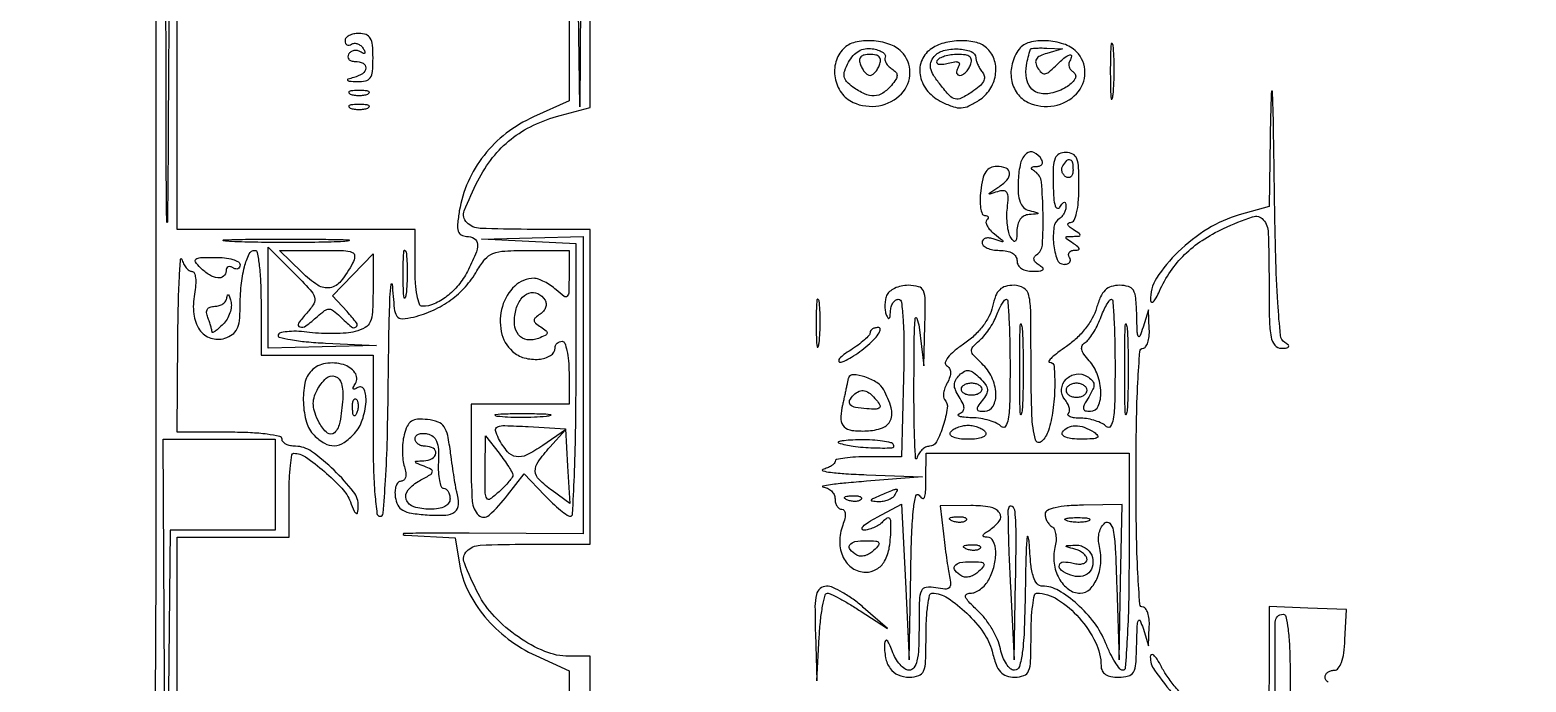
# Model space of a CAD drawing. Extents: x 23 to 255, y 40 to 184.
# Drawn here: x 120.55 to 138.64, y 128.96 to 136.84 of the extents above; entities that cross this region are included whole.
import ezdxf

# ---------------------------------------------------------------- set-up
doc = ezdxf.new("R2010")
doc.units = 0
doc.header["$MEASUREMENT"] = 0

msp = doc.modelspace()

# ---------------------------------------------------------------- linework, layer by layer
for points in [[(207.919475, 175.632891, 0.000007), (191.762556, 175.634099, 0.00002), (173.0434, 175.634494, 0.000013), (151.49745, 175.633531), (95.9364, 175.6296)], [(122.072347, 141.642608, -0.000355), (122.077101, 136.1214, -0.000309), (122.07437, 130.276834, -0.002951), (122.056937, 127.78156, -0.001404)], [(122.24876, 139.4208), (122.225827, 135.67725, -0.001134), (122.216093, 134.517712, -0.987371), (122.20769, 134.517695, -0.003201), (122.200703, 135.354195, -0.000246), (122.197427, 137.6019, -0.000531)], [(127.323, 127.4499), (127.323, 129.2688), (127.067519, 129.2688, -0.098464), (126.777718, 129.326428, -0.053128), (126.45686, 129.501192, -0.05171), (126.167654, 129.748885, -0.071998), (125.971138, 130.026794, -0.023849), (125.804349, 130.396248, -0.297713), (125.833767, 130.539641, -0.189388), (125.995036, 130.61077, -0.010263), (126.5616, 130.6224), (127.323, 130.6224), (127.323, 132.5259), (127.323, 134.4294), (126.5616, 134.4294, -0.010227), (125.996246, 134.440965, -0.186773), (125.834089, 134.511482, -0.299569), (125.803863, 134.653861, -0.024707), (125.96704, 135.016973, -0.049166), (126.146209, 135.296505, -0.057917), (126.36806, 135.518998, -0.057029), (126.63806, 135.687224, -0.045513), (126.960212, 135.805662), (127.323, 135.902693), (127.323, 137.830946)], [(127.0692, 137.659281), (127.0692, 135.982361), (126.641406, 135.789022, 0.058319), (126.311208, 135.590654, 0.061208), (126.041725, 135.3242, 0.062365), (125.848748, 135.005325, 0.064785), (125.743436, 134.652759, 0.016401), (125.722636, 134.491238, 0.093671), (125.730505, 134.405498, 0.201839), (125.765939, 134.361377, 0.124595), (125.831431, 134.3448, -0.140302), (125.924189, 134.318249, -0.252476), (125.962362, 134.251363, -0.105854), (125.939136, 134.12856, -0.019854), (125.841624, 133.920107, -0.053316), (125.732822, 133.755401, -0.055314), (125.592848, 133.619681, -0.06056), (125.441224, 133.529106, -0.104758), (125.298162, 133.4988, -0.318861), (125.261385, 133.524908, -0.036195), (125.233248, 133.629099, -0.031518), (125.214105, 133.777389, -0.016344), (125.208, 133.9641), (125.208, 134.4294), (123.7698, 134.4294), (122.3316, 134.4294), (122.3316, 136.039404), (122.3316, 137.649408)], [(122.3316, 128.4267), (122.3316, 130.707), (123.0084, 130.707), (123.6852, 130.707), (123.6852, 131.2146, -0.010764), (123.68939, 131.409216, -0.017786), (123.702301, 131.573092, -0.012014), (123.720311, 131.702571, -0.367454), (123.743415, 131.7222, -0.153058), (123.884364, 131.678018, -0.025431), (124.111938, 131.501991, -0.028061), (124.323695, 131.298567, -0.092867), (124.426641, 131.135873, 0.007617), (124.4733, 131.023703, 0.154873), (124.497177, 130.996299, 0.53251), (124.514195, 131.004142, 0.025962), (124.5222, 131.077711, 0.183364), (124.465561, 131.256848, 0.034059), (124.229327, 131.517118, 0.034888), (123.957709, 131.744016, 0.157837), (123.763776, 131.8068, -0.049873), (123.701335, 131.813044, -0.069858), (123.648533, 131.831651, -0.090012), (123.613005, 131.859102, -0.185435), (123.6006, 131.8914, 0.354925), (123.572441, 131.926072, 0.018508), (123.420825, 131.95203, 0.02162), (123.217999, 131.970194, 0.011522), (122.9661, 131.976), (122.3316, 131.976), (122.341414, 133.09695, -0.003345), (122.347903, 133.517074, -0.00692), (122.35971, 133.845131, -0.007634), (122.374266, 134.068475, -0.844699), (122.389917, 134.06985, 0.048943), (122.41081, 134.013214, 0.058478), (122.441397, 133.96529, 0.068605), (122.476518, 133.932641, 0.154189), (122.510837, 133.9218, -0.303741), (122.539568, 133.902573, -0.069519), (122.554931, 133.843011, -0.048254), (122.556447, 133.754828, -0.025918), (122.542213, 133.64685, 0.073672), (122.533538, 133.404687, 0.123426), (122.604302, 133.214891, 0.164214), (122.738652, 133.114279, 0.15743), (122.909096, 133.113433, 0.077478), (122.999526, 133.15846, 0.123194), (123.055517, 133.223731, 0.088688), (123.085077, 133.323903, 0.026588), (123.094155, 133.483351, -0.02319), (123.107629, 133.752162, -0.038796), (123.146796, 133.974975, -0.046817), (123.203189, 134.131834, -0.290834), (123.272067, 134.1756, -0.365902), (123.301702, 134.150561, -0.012619), (123.324847, 133.989216, -0.018258), (123.341421, 133.784368, -0.011055), (123.3468, 133.5411), (123.3468, 132.9066), (124.0236, 132.9066), (124.7004, 132.9066), (124.7004, 131.9337, 0.00681), (124.705867, 131.532304, 0.014876), (124.723389, 131.225175, 0.010078), (124.748289, 130.99312, 0.377473), (124.785, 130.9608, 0.391561), (124.823614, 130.996516, 0.004119), (124.851301, 131.393, 0.009121), (124.873377, 131.903253, 0.003847), (124.88525, 132.58935, -0.002018), (124.893394, 133.186171, -0.005562), (124.905511, 133.606697, -0.022269), (124.919011, 133.766154, -0.905498), (124.932248, 133.765758, 0.007476), (124.956917, 133.473388, 0.1207), (124.989596, 133.380817, 0.26818), (125.052979, 133.348847, 0.046063), (125.191548, 133.369637, 0.04667), (125.429319, 133.452212, 0.050929), (125.640294, 133.575628, 0.052146), (125.817756, 133.736134, 0.053577), (125.95635, 133.928523, -0.045909), (126.053081, 134.067225, -0.124411), (126.149791, 134.136635, -0.081133), (126.292363, 134.167478, -0.012511), (126.58275, 134.175065), (127.0692, 134.1756), (127.0692, 133.866388, -0.006856), (127.066502, 133.669654, -0.180233), (127.047045, 133.621507, -0.386948), (127.010081, 133.618108, -0.022215), (126.914489, 133.697188, 0.032607), (126.846908, 133.75077, 0.031058), (126.77186, 133.796071, 0.03257), (126.700532, 133.827573, 0.087914), (126.6462, 133.8372, 0.193375), (126.413667, 133.743774, 0.130853), (126.26341, 133.496762, 0.12201), (126.250228, 133.193601, 0.160319), (126.386337, 132.954387, 0.115896), (126.528232, 132.875982, 0.089392), (126.70478, 132.85903, 0.112441), (126.84677, 132.903969, 0.266111), (126.9, 132.996901, -0.106397), (126.906479, 133.027004, -0.09939), (126.924851, 133.052623, -0.096053), (126.952304, 133.069798, -0.092136), (126.9846, 133.0758, -0.31052), (127.017468, 133.053209, -0.036969), (127.044349, 132.963969, -0.033738), (127.063085, 132.841014, -0.020945), (127.0692, 132.6951), (127.0692, 132.3144), (126.477, 132.3144), (125.8848, 132.3144), (125.8848, 131.6376, 0.014904), (125.899608, 131.140926, 0.189586), (125.97671, 130.974713, 0.396184), (126.103117, 130.973788, 0.03993), (126.326393, 131.216424), (126.526449, 131.472048), (126.771352, 131.216424, 0.013018), (126.87017, 131.118515, 0.017743), (126.964517, 131.03589, 0.014693), (127.045931, 130.973432, 0.157537), (127.085028, 130.9608, 0.400055), (127.112947, 130.987395, 0.001705), (127.133598, 131.444264, 0.006524), (127.148857, 131.975548, 0.003916), (127.1538, 132.606635), (127.1538, 134.252469), (126.58275, 134.282065), (126.0117, 134.31166), (126.62505, 134.32823), (127.2384, 134.3448), (127.238517, 132.54705), (127.238634, 130.7493), (125.863767, 130.755759, 0.001782), (125.36893, 130.75632, 0.007374), (125.069927, 130.751182, 0.684454), (125.066454, 130.741316, 0.165812), (125.091997, 130.731109), (125.695094, 130.700001), (125.746164, 130.380626, 0.07609), (125.849908, 130.057261, 0.058214), (126.053292, 129.745905, 0.055576), (126.334354, 129.476177, 0.05593), (126.66735, 129.275643), (127.0692, 129.0912), (127.0692, 127.615268)], [(136.243277, 128.955251, -0.098894), (136.215777, 128.982737, -0.148195), (136.206, 129.015, -0.130397), (136.214559, 129.047262, -0.100661), (136.238633, 129.074749, -0.08852), (136.274645, 129.093235, -0.074559), (136.317092, 129.0996, 0.231676), (136.365758, 129.123429, 0.079881), (136.40441, 129.194056, 0.051102), (136.432207, 129.308041, 0.021344), (136.447134, 129.465696), (136.466084, 129.831791), (135.997642, 129.850743), (135.5292, 129.869695), (135.5292, 129.052596, -0.00582), (135.524507, 128.64947, -0.027989)], [(135.608278, 127.963554, -0.00153), (135.603624, 129.681657, -0.414111), (135.6984, 129.7764, -0.354925), (135.733072, 129.748241, -0.018508), (135.75903, 129.596625, -0.02162), (135.777194, 129.393799, -0.011522), (135.783, 129.1419, 0.006664), (135.787749, 128.785568, 0.050587)]]:
    msp.add_lwpolyline(points, format="xyb")
msp.add_lwpolyline([(127.212384, 137.8134), (127.199726, 135.9099), (127.175046, 137.66535)])
for points in [[(124.362, 136.708607, 0.098926), (124.368076, 136.678199, 0.176081), (124.385134, 136.65963, 0.169366), (124.410693, 136.655933, 0.090666), (124.440754, 136.667687, -0.124968), (124.475502, 136.678624, -0.100781), (124.514357, 136.672966, -0.090333), (124.551401, 136.651477, -0.078004), (124.580726, 136.617309, -0.028281), (124.60162, 136.578791, -0.273229), (124.599961, 136.560996, -0.351438), (124.584932, 136.556862, -0.036555), (124.550117, 136.575009, 0.092519), (124.51102, 136.590131, 0.096172), (124.469656, 136.589833, 0.09932), (124.432459, 136.57424, 0.105964), (124.405153, 136.54578, 0.136093), (124.395656, 136.513128, 0.190788), (124.406367, 136.485057, 0.140899), (124.437317, 136.466112, 0.067432), (124.483907, 136.4598, -0.114595), (124.579336, 136.437638, -0.30848), (124.612003, 136.380046, -0.227164), (124.571904, 136.311484, -0.085011), (124.46775, 136.264317, 0.01159), (124.39683, 136.244016, 0.541772), (124.393405, 136.231917, 0.197309), (124.413412, 136.221905, 0.005718), (124.51005, 136.215814, 0.063402), (124.610987, 136.223411, 0.198098), (124.666355, 136.260715, 0.126755), (124.693686, 136.339326, 0.020614), (124.7004, 136.5021, 0.022514), (124.693447, 136.656434, 0.10769), (124.667164, 136.740037, 0.177212), (124.616008, 136.783201, 0.087745), (124.5312, 136.7982, 0.050979), (124.466458, 136.791582, 0.070927), (124.411703, 136.771882, 0.09101), (124.374888, 136.742806, 0.182172)], [(130.38552, 136.61208, 0.130774), (130.293525, 136.453374, 0.111401), (130.285113, 136.259508, 0.111441), (130.360745, 136.080863, 0.130945), (130.502378, 135.96446, 0.150737), (130.815424, 135.924072, 0.160823), (131.087491, 136.06913, 0.192555), (131.190094, 136.324827, 0.19921), (131.086159, 136.576155, 0.114795), (130.936298, 136.669445, 0.069359), (130.729945, 136.709072, 0.070908), (130.526393, 136.690632, 0.139258)], [(131.434235, 136.60311, 0.150336), (131.32687, 136.459205, 0.142434), (131.315969, 136.276476, 0.124451), (131.407115, 136.09749, 0.101954), (131.578657, 135.967366, 0.028863), (131.714893, 135.911678, 0.095416), (131.810464, 135.898203, 0.099657), (131.90188, 135.921432, 0.033147), (132.022807, 135.989674, 0.101843), (132.154578, 136.120821, 0.104609), (132.222272, 136.29213, 0.111149), (132.212862, 136.467773, 0.128318), (132.12828, 136.61208, 0.135406), (131.996476, 136.686886, 0.065085), (131.801891, 136.70977, 0.062647), (131.597334, 136.681349, 0.092308)], [(132.509302, 136.60785, 0.098895), (132.424431, 136.431334, 0.105447), (132.416596, 136.239925, 0.113711), (132.486352, 136.072915, 0.131033), (132.619374, 135.96355, 0.151546), (132.931209, 135.923821, 0.160639), (133.202396, 136.069389, 0.191718), (133.304811, 136.325236, 0.199412), (133.201159, 136.576155, 0.117029), (133.048649, 136.670164, 0.068512), (132.836582, 136.709321, 0.071419), (132.6334, 136.689588, 0.173215)], [(130.890124, 136.511559, 0.140264), (130.887342, 136.477857, 0.078513), (130.901673, 136.438967, 0.067889), (130.93028, 136.400969, 0.059151), (130.969284, 136.369956, -0.065705), (131.018277, 136.329948, -0.195033), (131.033649, 136.290262, -0.140716), (131.018977, 136.242025, -0.029471), (130.966151, 136.170148, -0.072335), (130.863569, 136.077668, -0.136931), (130.758622, 136.043231, -0.12042), (130.641528, 136.066333, -0.049265), (130.500958, 136.149247, -0.044651), (130.424309, 136.216557, -0.147966), (130.394406, 136.275844, -0.133396), (130.400833, 136.345585, -0.033584), (130.448213, 136.450481, -0.057379), (130.503785, 136.53067, -0.083424), (130.570371, 136.584921, -0.089217), (130.647461, 136.612125, -0.07582), (130.733874, 136.612984, -0.040522), (130.802546, 136.597453, -0.068192), (130.855931, 136.572348, -0.100938), (130.886556, 136.542236, -0.243055)], [(130.591806, 136.4175, 0.042592), (130.615353, 136.368945, 0.050144), (130.645732, 136.327877, 0.057515), (130.678018, 136.299627, 0.152135), (130.707, 136.2906, 0.152135), (130.735982, 136.299627, 0.057515), (130.768268, 136.327877, 0.050144), (130.798647, 136.368945, 0.042592), (130.822194, 136.4175, 0.085294), (130.833309, 136.473414, 0.193133), (130.818552, 136.513158, 0.157005), (130.777165, 136.536978, 0.052744), (130.707, 136.5444, 0.052744), (130.636835, 136.536978, 0.157005), (130.595448, 136.513158, 0.193133), (130.580691, 136.473414, 0.085294)], [(131.985824, 136.5021, 0.065393), (131.993137, 136.462913, 0.029948), (132.01222, 136.41443, 0.029027), (132.038742, 136.365051, 0.035464), (132.069273, 136.322449, -0.159972), (132.089124, 136.272089, -0.142731), (132.076521, 136.217112, -0.087733), (132.027441, 136.156901, -0.032972), (131.940244, 136.091167, -0.025872), (131.809795, 136.015031, -0.176119), (131.737032, 136.005673, -0.153677), (131.669915, 136.044613, -0.0184), (131.557631, 136.177028, -0.023938), (131.474153, 136.294293, -0.08832), (131.439328, 136.377918, -0.135649), (131.442932, 136.44819, -0.093228), (131.481875, 136.518337, -0.157458), (131.595275, 136.590339, -0.071516), (131.771926, 136.609954, -0.080531), (131.928887, 136.579291, -0.299301)], [(131.515576, 136.46769, 0.266299), (131.514772, 136.443367, 0.221554), (131.535716, 136.427536, 0.085703), (131.583718, 136.425604, 0.031261), (131.650712, 136.438716, -0.023311), (131.731706, 136.455909, -0.139079), (131.774185, 136.451052, -0.34291), (131.787159, 136.428386, -0.103561), (131.772736, 136.388526, 0.060444), (131.755401, 136.351008, 0.129148), (131.753652, 136.319366, 0.191488), (131.767209, 136.298676, 0.154294), (131.792756, 136.2906, 0.132176), (131.827156, 136.299855, 0.062736), (131.863943, 136.327877, 0.055699), (131.897388, 136.368963, 0.051433), (131.921994, 136.4175, 0.099056), (131.931899, 136.475573, 0.217515), (131.912451, 136.515136, 0.13767), (131.86029, 136.537927, 0.034592), (131.766838, 136.5444, 0.034658), (131.685329, 136.538743, 0.039455), (131.608941, 136.521866, 0.043217), (131.547714, 136.49722, 0.137902)], [(132.845686, 136.557117, 0.039139), (132.761236, 136.525021, 0.139122), (132.718054, 136.487306, 0.196018), (132.709163, 136.4409, 0.090006), (132.732259, 136.38263, 0.057178), (132.777577, 136.325561, 0.224537), (132.818781, 136.310814, 0.150096), (132.867889, 136.331347, 0.022856), (132.947265, 136.40378, -0.020461), (133.050125, 136.498548, -0.09094), (133.121053, 136.539365, -0.558529), (133.141849, 136.522619, -0.107335), (133.121713, 136.465646, 0.116317), (133.110231, 136.431228, 0.100503), (133.114419, 136.393288, 0.093118), (133.133711, 136.357635, 0.084083), (133.165233, 136.329913, -0.419934), (133.183709, 136.24809, -0.118571), (133.078372, 136.147633, -0.073193), (132.894085, 136.074127, -0.136012), (132.734468, 136.080031, -0.158093), (132.645896, 136.143386, -0.118025), (132.598685, 136.254642, -0.081676), (132.598155, 136.411877, -0.039558), (132.645843, 136.60785, -0.294471), (132.65583, 136.61593, -0.010788), (132.706672, 136.62031, -0.016624), (132.769687, 136.622272, -0.010538), (132.84315, 136.620567), (133.0335, 136.612134)], [(133.611161, 136.3329, 0.004587), (133.61335, 136.12089, 0.026082), (133.621424, 136.008405, 0.78507), (133.632803, 136.007081, 0.062969), (133.645141, 136.059837, 0.015806), (133.655439, 136.201919, 0.010474), (133.658676, 136.36544, 0.010546), (133.655135, 136.524575, 0.02012), (133.644459, 136.652037, 0.180442), (133.632274, 136.675393, 0.613017), (133.62066, 136.670929, 0.021409), (133.612989, 136.545626, 0.004873)], [(124.42545, 136.065371, 0.057986), (124.473673, 136.052145, 0.037979), (124.5312, 136.047769, 0.037979), (124.588727, 136.052145, 0.057986), (124.63695, 136.065371, 0.174857), (124.654664, 136.081215, 0.447206), (124.649508, 136.095507, 0.078554), (124.606616, 136.105403, 0.017491), (124.5312, 136.108042, 0.017491), (124.455784, 136.105403, 0.078554), (124.412892, 136.095507, 0.447206), (124.407736, 136.081215, 0.174857)], [(135.548647, 135.815145), (135.5292, 134.705189), (135.16965, 134.603822, 0.070323), (134.790429, 134.436646, 0.053251), (134.431276, 134.156736, 0.056144), (134.169748, 133.839987, 0.161296), (134.097871, 133.567812, 0.297619), (134.110926, 133.550284, 0.300697), (134.132094, 133.555288, 0.06518), (134.165675, 133.601902, 0.018987), (134.204725, 133.681488, -0.045275), (134.338168, 133.920799, -0.049303), (134.50923, 134.124848, -0.047784), (134.721918, 134.296521, -0.038298), (134.9793, 134.43949, -0.023602), (135.330861, 134.581248, -0.309499), (135.459566, 134.546429, -0.170667), (135.520245, 134.389153, -0.007534), (135.5292, 133.7949, 0.004701), (135.533554, 133.331793, 0.040936), (135.554212, 133.127198, 0.12526), (135.599343, 133.029227, 0.228519), (135.67725, 132.992495, 0.02089), (135.743322, 132.995836, 0.229036), (135.765449, 133.009178, 0.374386), (135.762688, 133.028977, 0.037475), (135.721214, 133.05991, -0.230231), (135.667634, 133.146854, -0.008597), (135.635102, 133.540161, -0.010327), (135.609445, 134.114021, -0.00278), (135.592611, 135.025564, 0.00107), (135.58139, 135.771276, 0.009609), (135.569487, 136.098086, 0.947832), (135.558411, 136.098063, 0.008491)], [(124.42545, 135.896171, 0.057986), (124.473673, 135.882945, 0.037979), (124.5312, 135.878569, 0.037979), (124.588727, 135.882945, 0.057986), (124.63695, 135.896171, 0.174857), (124.654664, 135.912015, 0.447206), (124.649508, 135.926307, 0.078554), (124.606616, 135.936203, 0.017491), (124.5312, 135.938842, 0.017491), (124.455784, 135.936203, 0.078554), (124.412892, 135.926307, 0.447206), (124.407736, 135.912015, 0.174857)], [(132.498314, 135.02764, 0.021774), (132.499034, 134.863141, 0.074944), (132.51992, 134.758785, 0.122866), (132.563394, 134.694085, 0.120241), (132.632496, 134.656754, -0.002043), (132.730521, 134.63067, -0.34368), (132.736733, 134.622406, -0.387371), (132.730096, 134.615376, -0.002207), (132.63165, 134.608414, 0.102102), (132.569458, 134.591223, 0.114648), (132.522112, 134.551223, 0.098933), (132.492611, 134.48917, 0.060011), (132.482305, 134.40825, -0.016122), (132.47887, 134.320344, -0.171866), (132.464774, 134.288061, -0.429848), (132.443049, 134.287915, -0.050197), (132.409604, 134.330539, -0.081528), (132.384067, 134.390556, -0.029827), (132.367501, 134.481609, -0.028621), (132.360958, 134.585169, -0.030456), (132.366546, 134.686646, 0.020346), (132.376159, 134.814196, 0.143518), (132.3609, 134.87382, 0.26611), (132.321589, 134.896067, 0.07397), (132.248897, 134.884869, -0.002426), (132.154289, 134.856053, -0.515123), (132.147821, 134.861079, -0.242598), (132.154093, 134.872108, -0.001574), (132.25095, 134.934816, 0.058167), (132.361593, 135.025692, 0.206201), (132.393267, 135.109771, 0.294542), (132.35076, 135.169398, 0.094933), (132.239056, 135.1908, 0.109695), (132.161706, 135.173624, 0.139021), (132.106581, 135.125925, 0.089505), (132.069197, 135.038159, 0.02699), (132.044543, 134.8947, 0.025792), (132.037196, 134.781206, 0.042767), (132.044133, 134.685579, 0.0547), (132.062511, 134.61844, 0.307781), (132.091688, 134.5986, -0.073264), (132.118966, 134.594581, -0.210007), (132.133216, 134.582419, -0.228382), (132.133237, 134.564567, -0.084586), (132.118315, 134.543515, 0.235893), (132.108404, 134.513814, 0.088902), (132.122515, 134.471029, 0.063471), (132.157779, 134.421912, 0.039889), (132.209965, 134.374107, -0.001863), (132.307579, 134.297469, -0.234782), (132.314017, 134.283803, -0.505573), (132.305971, 134.278136, -0.003145), (132.20865, 134.311344, 0.05427), (132.15126, 134.324581, 0.099136), (132.103541, 134.320785, 0.145504), (132.072498, 134.301063, 0.180893), (132.0606, 134.269251, 0.2103), (132.076359, 134.233441, 0.081387), (132.122728, 134.20311, 0.06197), (132.191128, 134.18247, 0.042346), (132.2721, 134.1756, -0.04716), (132.36037, 134.167256, -0.088208), (132.4272, 134.14176, -0.118484), (132.468556, 134.10115, -0.140575), (132.4836, 134.0487, 0.134796), (132.497568, 133.997832, 0.113373), (132.536259, 133.957264, 0.090659), (132.597047, 133.931388, 0.057171), (132.67395, 133.923095, 0.015222), (132.763857, 133.926446, 0.178716), (132.795307, 133.940543, 0.429887), (132.794952, 133.96232, 0.044458), (132.749518, 133.99712, -0.055037), (132.707788, 134.030504, -0.137286), (132.68878, 134.064231, -0.193195), (132.69321, 134.095364, -0.124183), (132.718938, 134.12189, 0.243836), (132.789614, 134.240094, 0.018819), (132.798353, 134.621467, 0.019242), (132.778076, 135.002251, 0.227086), (132.704154, 135.126055, -0.030075), (132.665963, 135.15485, -0.289639), (132.660207, 135.173409, -0.30112), (132.674487, 135.186004, -0.031529), (132.721243, 135.189505, 0.082797), (132.759621, 135.196366, 0.159098), (132.784096, 135.215271, 0.180162), (132.790933, 135.243081, 0.109974), (132.7797, 135.2754, 0.142607), (132.688102, 135.358021, 0.301833), (132.597529, 135.345658, 0.153123), (132.526688, 135.2288, 0.050524)], [(132.920588, 134.970794, 0.0125), (132.927952, 134.807494, 0.053503), (132.945089, 134.711671, 0.247566), (132.970837, 134.685078, 0.343123), (133.000805, 134.695844, -0.021434), (133.033993, 134.743563, -0.186903), (133.05559, 134.756825, -0.398823), (133.069761, 134.747585, -0.055339), (133.074505, 134.709343, -0.069687), (133.069152, 134.667185, -0.053378), (133.052243, 134.623859, -0.054267), (133.026996, 134.585921, -0.080577), (132.9969, 134.559823, 0.223724), (132.929597, 134.456427, 0.0588), (132.925669, 134.253582, 0.061892), (132.968216, 134.064853, 0.316318), (133.051367, 134.0064, 0.075058), (133.093003, 134.012686, 0.151967), (133.120065, 134.031251, 0.187308), (133.12852, 134.058823, 0.120782), (133.1181, 134.091, -0.109974), (133.106867, 134.123319, -0.180162), (133.113704, 134.151129, -0.159098), (133.138179, 134.170034, -0.082797), (133.176557, 134.176895, 0.044036), (133.223061, 134.181548, 0.415341), (133.233234, 134.196554, 0.187072), (133.218606, 134.219812, 0.016439), (133.1604, 134.2602, -0.007698), (133.085683, 134.310133, -0.246379), (133.0758, 134.328973, -0.392993), (133.087338, 134.341385, -0.013145), (133.1604, 134.3448, 0.013145), (133.233462, 134.348215, 0.392993), (133.245, 134.360627, 0.246379), (133.235117, 134.379467, 0.007698), (133.1604, 134.4294, -0.032001), (133.117156, 134.461444, -0.133588), (133.098927, 134.487889, -0.352667), (133.105025, 134.505117, -0.13563), (133.131129, 134.512705, 0.28557), (133.17217, 134.538987, 0.052895), (133.203377, 134.627441, 0.038666), (133.224405, 134.760976, 0.017789), (133.232035, 134.937, 0.011727), (133.228361, 135.170895, 0.079743), (133.205672, 135.283804, 0.183277), (133.15696, 135.339345, 0.12268), (133.074044, 135.36, 0.114582), (132.991698, 135.340878, 0.186854), (132.943693, 135.288831, 0.085851), (132.921966, 135.183957, 0.013268)], [(133.1604, 135.143507, -0.067432), (133.154088, 135.096917, -0.140899), (133.135143, 135.065967, -0.190788), (133.107072, 135.055256, -0.136093), (133.07442, 135.064753, -0.090427), (133.045294, 135.091025, -0.095498), (133.027994, 135.125416, -0.099685), (133.025133, 135.162527, -0.108373), (133.037113, 135.196646, -0.050477), (133.087064, 135.26175, -0.315493), (133.125952, 135.269806, -0.25701), (133.153196, 135.234755, -0.039415)], [(124.344867, 134.281988, -0.00707), (124.044774, 134.272993, -0.003921), (123.678448, 134.270067, -0.003909), (123.307341, 134.272915, -0.006295), (122.991267, 134.281794, -0.032437), (122.892505, 134.292254, -0.898123), (122.893123, 134.302026, -0.009257), (123.157844, 134.308803, -0.001734), (123.6429, 134.310555, -0.001786), (124.1287, 134.30889, -0.008418), (124.407463, 134.302244, -0.852078), (124.408643, 134.292354, -0.058571)], [(123.899849, 133.417679, 0.03223), (123.801176, 133.29342, 0.502473), (123.816033, 133.249262, 0.243186), (123.888127, 133.261053, 0.024087), (124.028033, 133.375912, -0.027011), (124.115128, 133.446567, -0.158187), (124.170469, 133.464524, -0.166946), (124.224167, 133.446081, -0.030939), (124.303602, 133.375912, 0.020038), (124.438647, 133.251278, 0.344905), (124.494929, 133.248969, 0.424278), (124.502059, 133.297792, 0.021057), (124.386288, 133.43535), (124.211882, 133.6257), (124.456046, 133.8795), (124.70021, 134.1333), (124.700305, 133.690762, -0.011891), (124.694127, 133.428674, -0.091145), (124.666291, 133.309322, -0.165682), (124.604144, 133.241164, -0.064391), (124.48379, 133.193858, -0.040085), (124.377396, 133.176057, -0.017021), (124.23291, 133.168593, -0.016712), (124.077377, 133.171058, -0.021019), (123.933906, 133.184194, 0.021692), (123.802979, 133.196003, 0.030182), (123.685317, 133.194383, 0.030488), (123.592659, 133.181791, 0.208232), (123.555647, 133.156108, 0.505045), (123.567698, 133.126091, 0.019214), (123.704832, 133.096109, 0.020929), (123.89354, 133.070483, 0.011419), (124.126681, 133.05407), (124.7427, 133.02482), (124.08705, 133.00801), (123.4314, 132.9912), (123.4314, 133.60314), (123.4314, 134.21508), (123.743761, 133.902719, -0.008241), (123.941691, 133.698155, -0.110724), (123.994277, 133.608792, -0.219475), (123.984812, 133.530797, -0.045708)], [(124.454195, 134.020592, -0.04342), (124.311753, 133.802314, -0.184708), (124.180512, 133.72355, -0.192214), (124.033681, 133.754013, -0.047474), (123.838517, 133.911588), (123.568479, 134.1756), (124.052816, 134.1756, -0.006266), (124.344727, 134.171942, -0.086081), (124.448234, 134.151304, -0.328073), (124.478171, 134.104416, -0.106807)], [(125.100112, 133.648365, -0.069146), (125.087383, 133.600757, -0.756877), (125.075681, 133.602219, -0.031761), (125.067322, 133.697843, -0.005499), (125.065015, 133.8795, -0.005888), (125.066853, 134.06188, -0.025342), (125.074715, 134.170097, -0.556092), (125.086667, 134.175615, -0.212532), (125.099249, 134.155965, -0.024559), (125.110292, 134.047639, -0.012695), (125.11398, 133.911514, -0.01259), (125.110682, 133.77107, -0.018638)], [(123.093, 134.001407, -0.108972), (123.086377, 133.971379, -0.182303), (123.068149, 133.953491, -0.161196), (123.040726, 133.950859, -0.082592), (123.0084, 133.9641, 0.082592), (122.976074, 133.977341, 0.161196), (122.948651, 133.974709, 0.182303), (122.930423, 133.956821, 0.108972), (122.9238, 133.926793, -0.219777), (122.894089, 133.862465, -0.209464), (122.824951, 133.841646, -0.111568), (122.723229, 133.877936, -0.05518), (122.615614, 133.9641, -0.039603), (122.554728, 134.035479, -0.414309), (122.560221, 134.06985, -0.149496), (122.613387, 134.088058, -0.008289), (122.790857, 134.091, -0.028067), (122.906625, 134.084496, -0.044035), (123.004246, 134.064682, -0.054778), (123.072688, 134.035929, -0.27236)], [(122.887677, 133.281392, -0.014652), (122.836564, 133.233189, -0.030928), (122.793691, 133.199574, -0.051156), (122.764148, 133.1834, -0.536433), (122.7546, 133.189738, 0.06131), (122.751676, 133.21349, 0.010029), (122.739516, 133.258303, 0.010912), (122.722909, 133.31071, 0.009428), (122.703249, 133.364981, -0.067159), (122.689533, 133.42296, -0.16701), (122.699458, 133.46482, -0.176865), (122.732401, 133.490226, -0.076855), (122.787849, 133.4988, 0.075073), (122.840533, 133.506755, 0.082158), (122.886747, 133.529864, 0.090907), (122.919494, 133.56419, 0.12261), (122.933614, 133.60455, -0.071362), (122.940424, 133.632993, -0.517175), (122.951902, 133.635786, -0.131864), (122.966467, 133.614159, -0.018707), (122.982091, 133.562384, -0.090353), (122.987111, 133.495984, -0.054902), (122.970306, 133.418828, -0.052683), (122.935708, 133.343273, -0.06276)], [(126.778946, 133.573941, -0.12381), (126.79216, 133.53229, -0.098693), (126.785753, 133.48544, -0.088851), (126.760644, 133.440539, -0.07795), (126.720489, 133.404741, 0.035018), (126.662281, 133.361176, 0.23135), (126.648411, 133.328694, 0.210955), (126.665016, 133.295755, 0.029193), (126.728429, 133.249551, -0.027685), (126.792392, 133.203241, -0.276938), (126.80321, 133.173463, -0.236168), (126.782416, 133.146433, -0.021209), (126.701592, 133.111418, -0.125502), (126.564007, 133.095287, -0.190848), (126.460257, 133.15334, -0.154692), (126.410468, 133.27926, -0.079037), (126.425586, 133.450306, -0.091479), (126.487061, 133.584934, -0.157129), (126.584462, 133.658715, -0.197087), (126.690363, 133.653138, -0.144856)], [(130.907865, 133.628491, 0.050898), (130.892828, 133.573016, 0.036441), (130.887037, 133.508955, 0.036995), (130.890584, 133.446428, 0.062922), (130.903841, 133.395841, 0.040881), (130.922833, 133.357861, 0.449994), (130.937677, 133.355165, 0.199164), (130.949238, 133.375757, 0.018337), (130.954121, 133.43535, -0.05671), (130.963165, 133.491975, -0.073699), (130.984503, 133.53991, -0.090647), (131.014313, 133.572119, -0.162215), (131.048171, 133.5834, -0.378971), (131.086821, 133.549193, -0.013811), (131.106805, 133.337649, -0.016549), (131.116701, 133.042112, -0.006376), (131.111621, 132.63165), (131.0877, 131.6799), (130.685842, 131.6799, 0.013381), (130.531779, 131.675776, 0.022), (130.402033, 131.663084, 0.01779), (130.302203, 131.645219, 0.353251), (130.283992, 131.622653, -0.197585), (130.273847, 131.597973, -0.053964), (130.240508, 131.570858, -0.045865), (130.192629, 131.545729, -0.034025), (130.13595, 131.526717, 0.771728), (130.135939, 131.509955, 0.034125), (130.2302, 131.491952, 0.01469), (130.414575, 131.475108, 0.006081), (130.6647, 131.4627), (131.3415, 131.437372), (130.6647, 131.3838, 0.003723), (130.41456, 131.362125, 0.00901), (130.2302, 131.341407, 0.020728), (130.135392, 131.324999, 0.852753), (130.13595, 131.314714, -0.081769), (130.192503, 131.299209, -0.084007), (130.24051, 131.26648, -0.089687), (130.272721, 131.22192, -0.11222), (130.284, 131.1723, 0.063172), (130.290155, 131.123781, 0.081213), (130.308236, 131.082677, 0.098325), (130.335041, 131.055172, 0.151714), (130.366506, 131.0454, -0.245171), (130.39445, 131.030821, -0.138987), (130.407238, 130.993836, -0.074411), (130.401711, 130.93385, -0.029971), (130.377305, 130.85505, 0.090714), (130.340308, 130.650966, 0.112197), (130.383315, 130.463105, 0.131328), (130.495569, 130.33242, 0.151126), (130.652107, 130.284, 0.132475), (130.785443, 130.319959, 0.13347), (130.882172, 130.418012, 0.090551), (130.94024, 130.586107, 0.036267), (130.959645, 130.82967, 0.023053), (130.956461, 130.911065, 0.234631), (130.939409, 130.939121, 0.311778), (130.910895, 130.93796, 0.035076), (130.85928, 130.89312, -0.054408), (130.810891, 130.854254, -0.038628), (130.74945, 130.821421, -0.039127), (130.685063, 130.798983, -0.064369), (130.62795, 130.7916, -0.40343), (130.610748, 130.808178, -0.213848), (130.622863, 130.838127, -0.05116), (130.687939, 130.888927, -0.016886), (130.79292, 130.94999), (131.0877, 131.10838), (131.134275, 130.16744), (131.18085, 129.2265), (131.199021, 130.284, -0.004737), (131.211603, 130.755957, -0.017779), (131.232823, 131.051475, -0.03683), (131.261544, 131.208538, -0.652801), (131.2992, 131.2146, 0.110301), (131.336756, 131.177644, 0.457382), (131.363366, 131.185885, 0.091963), (131.378686, 131.251573, 0.010406), (131.382505, 131.40495), (131.3838, 131.7222), (132.6105, 131.7222), (133.8372, 131.7222), (133.8372, 130.4109, -0.005391), (133.831779, 129.908096, -0.008971), (133.815047, 129.484794, -0.0032), (133.792234, 129.127981, -0.393785), (133.761786, 129.0996, -0.23113), (133.725178, 129.117478, -0.025217), (133.669778, 129.196438, -0.026763), (133.610485, 129.302971, -0.01844), (133.554467, 129.429262, 0.065312), (133.418484, 129.671769, 0.049315), (133.212331, 129.897528, 0.051441), (132.98576, 130.062521, 0.132422), (132.791827, 130.1148, -0.218203), (132.727183, 130.144422, -0.104351), (132.682135, 130.226198, -0.048934), (132.651671, 130.378226, -0.010808), (132.630838, 130.64355, 0.062178), (132.617956, 130.713962, 0.819228), (132.604836, 130.712552, 0.015772), (132.592613, 130.507336, 0.003056), (132.584501, 130.13595, -0.00453), (132.57134, 129.605098, -0.023363), (132.547686, 129.312141, -0.041545), (132.511815, 129.144108, -0.330677), (132.451875, 129.0996, -0.184307), (132.403586, 129.118026, -0.065777), (132.35466, 129.174904, -0.054266), (132.312469, 129.257839, -0.041216), (132.284279, 129.355953, 0.054612), (132.248417, 129.469266, 0.030237), (132.181841, 129.59838, 0.029789), (132.097638, 129.722497, 0.041957), (132.007551, 129.821253, -0.012972), (131.901738, 129.924546, -0.092286), (131.862195, 129.983931, -0.360632), (131.871735, 130.016036, -0.148513), (131.91837, 130.0302, 0.101283), (131.976965, 130.042192, 0.056931), (132.040341, 130.078269, 0.053437), (132.098602, 130.131253, 0.058723), (132.142223, 130.193838, 0.060761), (132.207971, 130.363339, 0.07111), (132.226324, 130.534739, 0.099355), (132.196204, 130.661454, 0.289482), (132.12405, 130.708295, -0.049471), (132.081975, 130.71299, -0.409197), (132.072362, 130.727535, -0.186796), (132.086422, 130.749854, -0.018777), (132.139246, 130.78613, 0.082119), (132.269005, 130.901807, 0.335227), (132.272169, 131.000858, 0.200755), (132.160197, 131.070993, 0.042168), (131.924866, 131.089634), (131.555945, 131.0877), (131.593126, 130.7493, 0.004846), (131.610188, 130.606747, 0.004258), (131.630711, 130.458251, 0.004281), (131.651522, 130.32455, 0.012819), (131.668864, 130.233694, -0.039875), (131.681498, 130.140357, -0.236804), (131.662451, 130.096559, -0.196247), (131.612702, 130.080733, -0.02733), (131.503311, 130.095507, 0.072397), (131.384651, 130.100772, 0.273359), (131.327098, 130.058465, 0.095041), (131.303211, 129.94841, 0.006053), (131.2992, 129.617062, -0.010844), (131.293682, 129.362675, -0.046089), (131.273151, 129.212067, -0.096331), (131.23615, 129.129137, -0.244467), (131.17935, 129.0996, -0.155271), (131.127312, 129.116159, -0.058256), (131.069746, 129.167941, -0.050546), (131.015897, 129.243231, -0.042446), (130.974529, 129.33225, 0.017376), (130.940222, 129.416931, 0.091866), (130.911949, 129.458001, 0.476045), (130.893321, 129.456059, 0.133533), (130.882879, 129.423769, 0.059163), (130.895228, 129.24988, 0.110852), (130.951136, 129.121207, 0.132161), (131.04845, 129.042945, 0.103999), (131.181351, 129.015, 0.081645), (131.295795, 129.033813, 0.2198), (131.354215, 129.089179, 0.087571), (131.379077, 129.20887, 0.007527), (131.3838, 129.5226, -0.01334), (131.388993, 129.717203, -0.021933), (131.404976, 129.881092, -0.017692), (131.42747, 130.007243, -0.353444), (131.455889, 130.0302, -0.14678), (131.64447, 129.973621, -0.046334), (131.876476, 129.787706, -0.046506), (132.079159, 129.55175, -0.093384), (132.181271, 129.329405, 0.025442), (132.229953, 129.169289, 0.093399), (132.283481, 129.078409, 0.134566), (132.354758, 129.031228, 0.079465), (132.456221, 129.015, 0.088028), (132.566166, 129.034508, 0.215784), (132.623459, 129.090763, 0.084915), (132.648041, 129.21199, 0.00766), (132.6528, 129.5226, -0.012531), (132.657678, 129.717207, -0.020637), (132.672697, 129.881092, -0.015832), (132.693778, 130.008234, -0.35791), (132.720534, 130.0302, -0.144383), (132.973902, 129.955478, -0.068373), (133.234534, 129.731412, -0.066816), (133.432125, 129.436768, -0.114825), (133.4988, 129.150264, 0.123456), (133.51324, 129.092672, 0.128314), (133.55302, 129.049676, 0.0962), (133.619171, 129.023471, 0.046377), (133.7103, 129.015, 0.062399), (133.829455, 129.029928, 0.208118), (133.890379, 129.077178, 0.108539), (133.919508, 129.176773, 0.011831), (133.930233, 129.41685, -0.004133), (133.936632, 129.635585, -0.08599), (133.950191, 129.699491, -0.661822), (133.970844, 129.699923, -0.028124), (134.0064, 129.6072), (134.074134, 129.3957), (134.082567, 129.62835, 0.034573), (134.079635, 129.717468, 0.053647), (134.063672, 129.792659, 0.071149), (134.038223, 129.844224, 0.247444), (134.0064, 129.861, -0.393171), (133.967924, 129.896787, -0.004594), (133.944093, 130.273425, -0.009564), (133.927024, 130.76267, -0.003937), (133.9218, 131.4261, -0.003937), (133.927024, 132.08953, -0.009564), (133.944093, 132.578775, -0.004594), (133.967924, 132.955413, -0.393171), (134.0064, 132.9912, 0.247444), (134.038223, 133.007976, 0.071149), (134.063672, 133.059541, 0.053647), (134.079635, 133.134732, 0.034573), (134.082567, 133.22385), (134.074134, 133.4565), (134.0064, 133.245, -0.016187), (133.968292, 133.138056, -0.645125), (133.949425, 133.137108, -0.109849), (133.936538, 133.186277, -0.003516), (133.930233, 133.39305, 0.015098), (133.919184, 133.598816, 0.110443), (133.889845, 133.692392, 0.196677), (133.831108, 133.737843, 0.067648), (133.722538, 133.7526, 0.073991), (133.622438, 133.737705, 0.121148), (133.54913, 133.694106, 0.095149), (133.49311, 133.612815, 0.033606), (133.444861, 133.479182, -0.057673), (133.393615, 133.356096, -0.038263), (133.308886, 133.228512, -0.036981), (133.201405, 133.110004, -0.041832), (133.081712, 133.013882, 0.012291), (132.977866, 132.940125, 0.028062), (132.904283, 132.878365, 0.056998), (132.869418, 132.837185, 0.599251), (132.877538, 132.822, -0.393269), (132.932083, 132.771249, -0.022581), (132.938796, 132.52158, -0.029393), (132.91707, 132.240142, -0.042646), (132.862463, 131.99715, -0.129199), (132.778249, 131.863797, -0.565802), (132.707482, 131.884088, -0.056837), (132.663185, 132.180749, -0.008668), (132.6528, 132.7797, 0.002633), (132.649384, 133.428219, 0.04927), (132.627198, 133.630966, 0.203702), (132.56595, 133.718719, 0.140803), (132.448022, 133.7526, 0.064221), (132.344893, 133.739299, 0.130368), (132.274268, 133.699255, 0.108624), (132.224861, 133.62373, 0.036695), (132.187108, 133.497016, -0.06441), (132.143984, 133.376959, -0.045768), (132.067322, 133.256019, -0.042318), (131.962567, 133.141528, -0.037103), (131.83555, 133.040687, 0.022961), (131.72241, 132.955963, 0.052824), (131.647968, 132.880196, 0.095556), (131.617126, 132.821024, 0.338948), (131.631392, 132.783537, -0.119086), (131.665663, 132.748906, -0.125192), (131.679537, 132.703086, -0.092474), (131.67138, 132.64499, -0.041896), (131.640805, 132.574189, 0.034677), (131.612952, 132.512162, 0.045605), (131.596913, 132.452258, 0.053142), (131.593718, 132.402597, 0.18804), (131.606327, 132.373873, -0.237439), (131.640994, 132.268964, -0.040388), (131.591978, 132.05755, -0.04012), (131.510689, 131.859089, -0.282648), (131.425581, 131.8068, 0.117842), (131.379121, 131.795696, 0.075355), (131.333722, 131.76331, 0.06879), (131.296233, 131.715343, 0.067704), (131.272917, 131.65875, -0.850378), (131.258014, 131.660159, -0.007668), (131.24676, 131.877256, -0.006765), (131.239394, 132.198472, -0.003253), (131.238203, 132.6105, -0.002145), (131.242334, 133.133042, -0.020914), (131.254265, 133.353707, -0.811178), (131.274294, 133.355958, -0.049474), (131.2992, 133.245), (131.356221, 132.7797), (131.37001, 133.26615, 0.007465), (131.374132, 133.573449, 0.097608), (131.352016, 133.68477, 0.233397), (131.293531, 133.73622, 0.065822), (131.169645, 133.7526, 0.053823), (131.084201, 133.743376, 0.056969), (131.004408, 133.716143, 0.063709), (130.941789, 133.67601, 0.127481)], [(130.056415, 133.2873, 0.005499), (130.058722, 133.105643, 0.031761), (130.067081, 133.010019, 0.756877), (130.078783, 133.008557, 0.069146), (130.091512, 133.056165, 0.018638), (130.102082, 133.17887, 0.01259), (130.10538, 133.319314, 0.012695), (130.101692, 133.455439, 0.024559), (130.090649, 133.563765, 0.212532), (130.078067, 133.583415, 0.556092), (130.066115, 133.577897, 0.025342), (130.058253, 133.46968, 0.005888)], [(132.399, 132.76278, -0.004905), (132.394926, 132.34744, -0.030167), (132.37785, 132.134272, -0.11266), (132.345061, 132.048368, -0.47298), (132.29748, 132.04368, 0.089422), (132.240603, 132.083182, 0.034101), (132.149985, 132.11734, 0.03243), (132.044162, 132.141836, 0.034202), (131.93793, 132.151879, -0.015498), (131.844976, 132.157171, -0.053501), (131.785864, 132.168832, -0.295665), (131.773118, 132.184145, -0.338259), (131.782599, 132.200212, 0.097976), (131.8268, 132.229212, 0.198646), (131.842817, 132.266819, 0.117167), (131.83075, 132.320078, 0.025545), (131.784718, 132.402921, -0.036231), (131.739872, 132.487851, -0.107199), (131.726856, 132.552126, -0.129223), (131.742593, 132.608812, -0.064484), (131.788373, 132.668213, -0.067575), (131.847254, 132.713017, -0.166904), (131.899901, 132.722856, -0.127671), (131.956956, 132.698735, -0.032875), (132.032787, 132.63227, -0.03413), (132.101712, 132.553234, -0.134285), (132.125581, 132.493811, -0.15381), (132.114299, 132.435225, -0.049354), (132.064124, 132.360946, 0.018327), (132.008476, 132.28866, 0.211264), (132.001421, 132.254387, 0.314385), (132.022667, 132.234664, 0.034766), (132.092541, 132.2298, 0.277579), (132.194851, 132.291339, 0.137742), (132.228188, 132.444748, 0.095283), (132.177881, 132.641956, 0.095542), (132.058044, 132.806224, -0.018008), (131.960121, 132.904272, -0.158168), (131.934602, 132.959186, -0.216108), (131.950438, 133.009591, -0.037018), (132.024557, 133.080993, 0.044586), (132.082868, 133.13889, 0.024497), (132.143857, 133.218974, 0.024237), (132.198221, 133.306969, 0.035421), (132.236519, 133.389573, -0.01872), (132.26798, 133.463828, -0.027255), (132.301606, 133.526463, -0.025907), (132.33325, 133.572819, -0.234145), (132.354606, 133.5834, -0.395187), (132.372551, 133.566592, -0.002838), (132.385959, 133.342343, -0.008441), (132.395809, 133.077439, -0.005071)], [(133.668, 132.76278, -0.004905), (133.663926, 132.34744, -0.030167), (133.64685, 132.134272, -0.11266), (133.614061, 132.048368, -0.47298), (133.56648, 132.04368, 0.079554), (133.512671, 132.082636, 0.03791), (133.433482, 132.115378, 0.036341), (133.343626, 132.137714, 0.042772), (133.25628, 132.1452, -0.025209), (133.179893, 132.149054, -0.062105), (133.125252, 132.161552, -0.15521), (133.101385, 132.179956, -0.362581), (133.103266, 132.200866, 0.177077), (133.117241, 132.230949, 0.080771), (133.113866, 132.274778, 0.064913), (133.094471, 132.325133, 0.048891), (133.061183, 132.374312, -0.193266), (133.022038, 132.49614, -0.176014), (133.076004, 132.617187, -0.166242), (133.198236, 132.679812, -0.176965), (133.3296, 132.652322, -0.059639), (133.390284, 132.603676, -0.175421), (133.412189, 132.555738, -0.131628), (133.401221, 132.495612, -0.02817), (133.350033, 132.401581, 0.016136), (133.295546, 132.306982, 0.154411), (133.287137, 132.261775, 0.311773), (133.308916, 132.237289, 0.059922), (133.371183, 132.2298, 0.301351), (133.465935, 132.292611, 0.107386), (133.497459, 132.460079, 0.08034), (133.457466, 132.67004, 0.097054), (133.354114, 132.841653, -0.029769), (133.291918, 132.919191, -0.101185), (133.265936, 132.978189, -0.174017), (133.272025, 133.024255, -0.136135), (133.306521, 133.061537, 0.08669), (133.34979, 133.099989, 0.026307), (133.400884, 133.171752, 0.025478), (133.450661, 133.259669, 0.025233), (133.491413, 133.352472, -0.015714), (133.528276, 133.440954, -0.023438), (133.566462, 133.515565, -0.020223), (133.601821, 133.571919, -0.24737), (133.623606, 133.5834, -0.395187), (133.641551, 133.566592, -0.002838), (133.654959, 133.342343, -0.008441), (133.664809, 133.077439, -0.005071)], [(132.546118, 132.25095, -0.061613), (132.535021, 132.19189, -0.829596), (132.52456, 132.193184, -0.013058), (132.517414, 132.388568, -0.002611), (132.515593, 132.7374, -0.002611), (132.517414, 133.086232, -0.013058), (132.52456, 133.281616, -0.829596), (132.535021, 133.28291, -0.061613), (132.546118, 133.22385, -0.009864), (132.555634, 133.002393, -0.005804), (132.55871, 132.7374, -0.005804), (132.555634, 132.472407, -0.009864)], [(133.815118, 132.25095, -0.061613), (133.804021, 132.19189, -0.829596), (133.79356, 132.193184, -0.013058), (133.786414, 132.388568, -0.002611), (133.784593, 132.7374, -0.002611), (133.786414, 133.086232, -0.013058), (133.79356, 133.281616, -0.829596), (133.804021, 133.28291, -0.061613), (133.815118, 133.22385, -0.009864), (133.824634, 133.002393, -0.005804), (133.82771, 132.7374, -0.005804), (133.824634, 132.472407, -0.009864)], [(130.707, 133.179995, -0.187442), (130.694026, 133.146601, -0.024289), (130.638659, 133.091713, -0.025602), (130.563453, 133.030735, -0.018779), (130.47435, 132.970746, 0.018721), (130.39159, 132.915041, 0.05229), (130.339719, 132.868213, 0.178362), (130.328261, 132.839437, 0.415284), (130.342732, 132.824251, 0.119889), (130.396314, 132.836028, 0.02327), (130.483813, 132.884004, 0.023526), (130.582846, 132.951047, 0.019845), (130.681132, 133.030827, 0.021402), (130.76508, 133.111307, 0.051802), (130.817709, 133.179096, 0.128635), (130.831188, 133.222546, 0.419982), (130.81275, 133.242327, 0.059688), (130.772307, 133.238515, 0.080024), (130.738064, 133.225119, 0.099599), (130.715161, 133.204575, 0.161662)], [(123.95592, 132.72048, 0.1495), (123.876413, 132.570914, 0.05807), (123.858475, 132.334666, 0.057735), (123.895806, 132.096634, 0.129336), (123.987343, 131.939743, 0.06635), (124.114018, 131.842864, 0.142177), (124.232543, 131.81412, 0.137829), (124.35054, 131.853023, 0.060782), (124.475788, 131.961511, 0.10278), (124.571005, 132.123751, 0.062561), (124.615536, 132.342395, 0.111968), (124.593287, 132.492615, 0.469046), (124.518129, 132.517821, -0.029176), (124.477789, 132.496033, -0.369426), (124.462385, 132.50031, -0.271346), (124.461211, 132.519144, -0.021481), (124.486667, 132.564587, 0.305876), (124.481382, 132.696302, 0.164286), (124.342334, 132.793766, 0.111596), (124.126301, 132.807484, 0.157929)], [(124.334028, 132.37785, -0.026449), (124.300658, 132.100122, -0.152942), (124.233753, 131.970345, -0.396505), (124.148189, 131.967239, -0.092633), (124.050605, 132.091081, -0.033665), (123.999654, 132.206623, -0.070045), (123.97935, 132.302753, -0.080841), (123.987637, 132.391571, -0.059327), (124.023739, 132.483859, -0.07875), (124.133213, 132.628293, -0.2806), (124.241783, 132.652334, -0.260479), (124.319359, 132.565988, -0.072379)], [(130.446727, 132.63165, 0.017453), (130.442979, 132.617677, 0.001317), (130.434244, 132.579436, 0.001816), (130.424109, 132.533746, 0.001381), (130.413321, 132.4836, -0.000611), (130.401626, 132.428822, -0.000471), (130.388744, 132.369126, -0.000476), (130.376607, 132.313389, -0.001143), (130.367476, 132.2721, 0.06278), (130.353946, 132.129414, 0.198732), (130.392572, 132.043657, 0.161044), (130.48787, 131.99927, 0.03855), (130.6647, 131.992284, 0.076347), (130.856798, 132.029223, 0.210812), (130.954669, 132.121856, 0.173525), (130.962732, 132.271812, 0.050414), (130.873223, 132.489162, 0.132482), (130.790905, 132.576674, 0.05759), (130.645108, 132.644865, 0.063923), (130.505787, 132.672347, 0.34837)], [(131.8068, 132.4977, 0.17482), (131.816503, 132.470798, 0.093122), (131.844077, 132.447909, 0.073362), (131.885151, 132.432419, 0.053595), (131.9337, 132.4272, 0.053595), (131.982249, 132.432419, 0.073362), (132.023323, 132.447909, 0.093122), (132.050897, 132.470798, 0.17482), (132.0606, 132.4977, 0.17482), (132.050897, 132.524602, 0.093122), (132.023323, 132.547491, 0.073362), (131.982249, 132.562981, 0.053595), (131.9337, 132.5682, 0.053595), (131.885151, 132.562981, 0.073362), (131.844077, 132.547491, 0.093122), (131.816503, 132.524602, 0.17482)], [(133.0758, 132.4836, 0.148195), (133.085577, 132.451337, 0.098894), (133.113077, 132.423851, 0.082425), (133.154186, 132.405319, 0.064853), (133.2027, 132.399, 0.064853), (133.251214, 132.405319, 0.082425), (133.292323, 132.423851, 0.098894), (133.319823, 132.451337, 0.148195), (133.3296, 132.4836, 0.148195), (133.319823, 132.515863, 0.098894), (133.292323, 132.543349, 0.082425), (133.251214, 132.561881, 0.064853), (133.2027, 132.5682, 0.064853), (133.154186, 132.561881, 0.082425), (133.113077, 132.543349, 0.098894), (133.085577, 132.515863, 0.148195)], [(124.504391, 132.213937, -0.054073), (124.485648, 132.178687, -0.470617), (124.47023, 132.177228, -0.168741), (124.458274, 132.201911, -0.018894), (124.453279, 132.26505, -0.028489), (124.454209, 132.323947, -0.077125), (124.463576, 132.364554, -0.208169), (124.479197, 132.379997, -0.296942), (124.497713, 132.376087, -0.126455), (124.514061, 132.348429, -0.060344), (124.520758, 132.307372, -0.05415), (124.517592, 132.260203, -0.051402)], [(130.784332, 132.365457, -0.04411), (130.826552, 132.304345, -0.350941), (130.821496, 132.272741, -0.184611), (130.780747, 132.25684, -0.016158), (130.667851, 132.259707, -0.027817), (130.531435, 132.275233, -0.162616), (130.468635, 132.308839, -0.31103), (130.460912, 132.358606, -0.084262), (130.5096, 132.4272, -0.094158), (130.574253, 132.471208, -0.159056), (130.6389, 132.477329, -0.121096), (130.707359, 132.443234, -0.043771)], [(126.792363, 132.168059, -0.015806), (126.650281, 132.157761, -0.010474), (126.48676, 132.154524, -0.010546), (126.327625, 132.158065, -0.02012), (126.200163, 132.168741, -0.180442), (126.176807, 132.180926, -0.613017), (126.181271, 132.19254, -0.021409), (126.306574, 132.200211, -0.004873), (126.5193, 132.202039, -0.004587), (126.73131, 132.19985, -0.026082), (126.843795, 132.191776, -0.78507), (126.845119, 132.180397, -0.062969)], [(125.076412, 131.94514, 0.037205), (125.060215, 131.851639, 0.026075), (125.055403, 131.744817, 0.026423), (125.061609, 131.641435, 0.048673), (125.079162, 131.559106, -0.040093), (125.095918, 131.486624, -0.093857), (125.093696, 131.431263, -0.154959), (125.07345, 131.397082, -0.184183), (125.038617, 131.3838, 0.205441), (125.004072, 131.368981, 0.103328), (124.978628, 131.327885, 0.07456), (124.966173, 131.266324, 0.047999), (124.969466, 131.19345, 0.082798), (125.000672, 131.094774, 0.148332), (125.0591, 131.034038, 0.090757), (125.163388, 130.998407, 0.018998), (125.35605, 130.977086, 0.028959), (125.578805, 130.973894, 0.156929), (125.690706, 131.015363, 0.231022), (125.733313, 131.103452, 0.067328), (125.711997, 131.2569, -0.025932), (125.700176, 131.30961, -0.003043), (125.680665, 131.428479, -0.003641), (125.659339, 131.570233, -0.002973), (125.638529, 131.7222, 0.017051), (125.60272, 131.938256, 0.101157), (125.558368, 132.043167, 0.156241), (125.485746, 132.099438, 0.058679), (125.359001, 132.129385, 0.041309), (125.239457, 132.133238, 0.132625), (125.164353, 132.108843, 0.139796), (125.114024, 132.050906, 0.047921)], [(127.052731, 131.56667), (127.078561, 131.11504), (126.865039, 131.27057, -0.036485), (126.707951, 131.403548, -0.187435), (126.661777, 131.505622, -0.169879), (126.694454, 131.618284, -0.028898), (126.83655, 131.79522), (127.0269, 132.006045), (126.752527, 131.816473, -0.034795), (126.558693, 131.701583, -0.156734), (126.430218, 131.681568, -0.182378), (126.325586, 131.741085, -0.0504), (126.218211, 131.900722, -0.06602), (126.182102, 131.996784, -0.370338), (126.205592, 132.041722, -0.103982), (126.293788, 132.057095, -0.005646), (126.577306, 132.04406), (127.0269, 132.0183)], [(132.1029, 131.976, -0.302575), (132.101769, 131.942795, -0.143113), (132.066488, 131.915141, -0.067954), (131.993849, 131.896994, -0.027283), (131.8914, 131.8914, -0.027283), (131.788951, 131.896994, -0.067954), (131.716312, 131.915141, -0.143113), (131.681031, 131.942795, -0.302575), (131.6799, 131.976, -0.108893), (131.711388, 132.00844, -0.050757), (131.763596, 132.035749, -0.046925), (131.826619, 132.054331, -0.048273), (131.8914, 132.0606, -0.048273), (131.956181, 132.054331, -0.046925), (132.019204, 132.035749, -0.050757), (132.071412, 132.00844, -0.108893)], [(133.4142, 131.976, -0.076039), (133.458064, 131.937097, -0.472557), (133.453146, 131.91144, -0.11317), (133.399114, 131.896307, -0.010771), (133.261157, 131.892695, -0.025089), (133.151361, 131.897699, -0.063857), (133.073739, 131.915322, -0.13642), (133.03557, 131.942684, -0.317918), (133.0335, 131.976, -0.13871), (133.097351, 132.034485, -0.117005), (133.186811, 132.05571, -0.090548), (133.295669, 132.035833, -0.053182)], [(125.489773, 131.613891, 0.023296), (125.489904, 131.493277, 0.03784), (125.502502, 131.391641, 0.044642), (125.524025, 131.319034, 0.307526), (125.553223, 131.2992, -0.16019), (125.582889, 131.289445, -0.096696), (125.608153, 131.261923, -0.078305), (125.625215, 131.220831, -0.059387), (125.631, 131.1723, -0.149554), (125.614341, 131.117849, -0.125312), (125.569059, 131.077516, -0.083878), (125.493027, 131.05308, -0.035916), (125.386251, 131.0454, -0.076881), (125.194692, 131.07503, -0.234827), (125.102756, 131.16386, -0.269878), (125.124551, 131.27974, -0.09183), (125.263541, 131.390886, 0.010043), (125.38795, 131.460718, 0.183036), (125.415951, 131.495546, 0.362561), (125.403765, 131.526011, 0.029833), (125.320237, 131.564821, -0.003648), (125.222608, 131.604112, -0.27787), (125.212938, 131.617131, -0.424765), (125.221348, 131.626983, -0.005183), (125.31375, 131.631654, 0.110085), (125.415039, 131.658537, 0.247874), (125.458986, 131.721938, 0.304732), (125.42805, 131.782627, 0.127637), (125.3349, 131.8068, -0.069846), (125.2864, 131.813608, -0.085748), (125.245277, 131.833473, -0.100098), (125.217782, 131.862976, -0.138539), (125.208, 131.897603, -0.176806), (125.219743, 131.929775, -0.120734), (125.25149, 131.952946, -0.08964), (125.299403, 131.963229, -0.058053), (125.35605, 131.958494, -0.117811), (125.425609, 131.926264, -0.13384), (125.469163, 131.867309, -0.081236), (125.489739, 131.769836, -0.02286)], [(126.390519, 131.460362, -0.164068), (126.382286, 131.43256, -0.018778), (126.342145, 131.379831, -0.021068), (126.287864, 131.319219, -0.015688), (126.2232, 131.2569, -0.025945), (126.116507, 131.169969, -0.432846), (126.076208, 131.177518, -0.139842), (126.057034, 131.2416, -0.004346), (126.055881, 131.518738), (126.057762, 131.9337), (126.2232, 131.7222, -0.01018), (126.286701, 131.637522, -0.013617), (126.340593, 131.558041, -0.010786), (126.381877, 131.490257, -0.12264)], [(130.3263, 131.848552, 0.053091), (130.501884, 131.807566, 0.02178), (130.746075, 131.788065, 0.016105), (130.972061, 131.787178, 0.577916), (130.992173, 131.824481, 0.196183), (130.956803, 131.850257, 0.022838), (130.858812, 131.86978, 0.024686), (130.735077, 131.8824, 0.017779), (130.596257, 131.884721, 0.008151), (130.465629, 131.880129, 0.02044), (130.370702, 131.871341, 0.055572), (130.326184, 131.860248, 0.702997)], [(131.0031, 131.2146, -0.104092), (130.97265, 131.182627, -0.054947), (130.92415, 131.156598, -0.051224), (130.866357, 131.139952, -0.054957), (130.807757, 131.135946, -0.015651), (130.734107, 131.14132, -0.479221), (130.725371, 131.154864, -0.206801), (130.742096, 131.1736, -0.007086), (130.8339, 131.2146, -0.002683), (130.988554, 131.280076, -0.099104), (131.025939, 131.28756, -0.550582), (131.03499, 131.273258, -0.02781)], [(130.599488, 131.163488, -0.126455), (130.571829, 131.147139, -0.060344), (130.530772, 131.140442, -0.05415), (130.483603, 131.143608, -0.051402), (130.437338, 131.156809, -0.054073), (130.402087, 131.175552, -0.470617), (130.400628, 131.19097, -0.168741), (130.425311, 131.202926, -0.018894), (130.48845, 131.207921, -0.028489), (130.547347, 131.206991, -0.077125), (130.587954, 131.197624, -0.208169), (130.603397, 131.182003, -0.296942)], [(132.822509, 130.986943, 0.073912), (132.828597, 130.944511, 0.053401), (132.847092, 130.900368, 0.0535), (132.874461, 130.861238, 0.075134), (132.906911, 130.833708, -0.159478), (132.935903, 130.799352, -0.061484), (132.952249, 130.738355, -0.052732), (132.954798, 130.6626, -0.043574), (132.942017, 130.582795, 0.095283), (132.931351, 130.392229, 0.0926), (132.991755, 130.209192, 0.105046), (133.105534, 130.077552, 0.163617), (133.246365, 130.0302, 0.202379), (133.365614, 130.080528, 0.101092), (133.45568, 130.220868, 0.08163), (133.496545, 130.416258, 0.074902), (133.474746, 130.620647, -0.071944), (133.466851, 130.690756, -0.059703), (133.478138, 130.765054, -0.061567), (133.505954, 130.832147, -0.090769), (133.546788, 130.88092, -0.403603), (133.604637, 130.876603, -0.137891), (133.645376, 130.793339, -0.033182), (133.670531, 130.574884, -0.00422), (133.689412, 130.101481), (133.716916, 129.2265), (133.734758, 130.163934), (133.7526, 131.101369), (133.287809, 131.094534, 0.015255), (133.087874, 131.085489, 0.037897), (132.943152, 131.063397, 0.055167), (132.850257, 131.030802, 0.287029)], [(131.868487, 130.909688, -0.126455), (131.840829, 130.893339, -0.060344), (131.799772, 130.886642, -0.05415), (131.752603, 130.889808, -0.051402), (131.706338, 130.903009, -0.054073), (131.671087, 130.921752, -0.470617), (131.669628, 130.93717, -0.168741), (131.694311, 130.949126, -0.018894), (131.75745, 130.954121, -0.028489), (131.816347, 130.953191, -0.077125), (131.856954, 130.943824, -0.208169), (131.872397, 130.928203, -0.296942)], [(132.382843, 131.06655, 0.101541), (132.373558, 131.017864, 0.001961), (132.378153, 130.7608, 0.004647), (132.387514, 130.45981, 0.003088), (132.40359, 130.1148), (132.45048, 129.2265), (132.46704, 130.17825, 0.003673), (132.472652, 130.736538, 0.024307), (132.459859, 131.015085, 0.204563), (132.425777, 131.07776, 0.4983)], [(133.35236, 130.905308, -0.06278), (133.301774, 130.891901, -0.030339), (133.234849, 130.887006, -0.029507), (133.163499, 130.890337, -0.037336), (133.09856, 130.902173, -0.087174), (133.065932, 130.917091, -0.597527), (133.067416, 130.930637, -0.080377), (133.11233, 130.940872, -0.012823), (133.2027, 130.944307, -0.014395), (133.294078, 130.942805, -0.052471), (133.351355, 130.934144, -0.333666), (133.362256, 130.920435, -0.31318)], [(130.754397, 130.54894, -0.061155), (130.70322, 130.508955, -0.067026), (130.645405, 130.484017, -0.075952), (130.590021, 130.477239, -0.131685), (130.545918, 130.490483, -0.074326), (130.466829, 130.557363, -0.33888), (130.46305, 130.613676, -0.208852), (130.52515, 130.653703, -0.04021), (130.661679, 130.6647, -0.014209), (130.77622, 130.661444, -0.212788), (130.810917, 130.64355, -0.348982), (130.811034, 130.612665, -0.029421)], [(132.037688, 130.571288, -0.126455), (132.010029, 130.554939, -0.060344), (131.968972, 130.548242, -0.05415), (131.921803, 130.551408, -0.051402), (131.875538, 130.564609, -0.054073), (131.840287, 130.583352, -0.470617), (131.838828, 130.59877, -0.168741), (131.863511, 130.610726, -0.018894), (131.92665, 130.615721, -0.028489), (131.985547, 130.614791, -0.077125), (132.026154, 130.605424, -0.208169), (132.041597, 130.589803, -0.296942)], [(133.385789, 130.489813, -0.126659), (133.399266, 130.372553, -0.169465), (133.350819, 130.27795, -0.164812), (133.252711, 130.232351, -0.119262), (133.132247, 130.247978, -0.059427), (133.020461, 130.306904, -0.298021), (132.994997, 130.369263, -0.356917), (133.041503, 130.407925, -0.066015), (133.1604, 130.393113, 0.047581), (133.225202, 130.382609, 0.080197), (133.279898, 130.387791, 0.118314), (133.316095, 130.4071, 0.214509), (133.3296, 130.43713, 0.145932), (133.318676, 130.473761, 0.070699), (133.28611, 130.510831, 0.060895), (133.238176, 130.542731, 0.052534), (133.18155, 130.564083, -0.00218), (133.083988, 130.590033, -0.354061), (133.077881, 130.598483, -0.376975), (133.084928, 130.605669, -0.002269), (133.184205, 130.612586, -0.082976), (133.245617, 130.606391, -0.070347), (133.305586, 130.58057, -0.071661), (133.355036, 130.539747, -0.093065)], [(132.023397, 130.29514, -0.061155), (131.97222, 130.255155, -0.067026), (131.914405, 130.230217, -0.075952), (131.859021, 130.223439, -0.131685), (131.814918, 130.236683, -0.074326), (131.735829, 130.303563, -0.33888), (131.73205, 130.359876, -0.208852), (131.79415, 130.399903, -0.04021), (131.930679, 130.4109, -0.014209), (132.04522, 130.407644, -0.212788), (132.079917, 130.38975, -0.348982), (132.080034, 130.358865, -0.029421)], [(130.046501, 129.54375), (130.062801, 128.9727), (130.092838, 129.50145, -0.012165), (130.109308, 129.704154, -0.01983), (130.134248, 129.87488, -0.014671), (130.163174, 130.007945, -0.344594), (130.191631, 130.0302, -0.114619), (130.233818, 130.0204, -0.009046), (130.336851, 129.967468, -0.011915), (130.458395, 129.898441, -0.008836), (130.589444, 129.816646), (130.9185, 129.603091), (130.625596, 129.858946, 0.02326), (130.502357, 129.956878, 0.025589), (130.374304, 130.039643, 0.026175), (130.258669, 130.098423, 0.10487), (130.181446, 130.1148, 0.172571), (130.103684, 130.087138, 0.165279), (130.059166, 130.016075, 0.058013), (130.041913, 129.868212, 0.0072)], [(134.094387, 129.262878, 0.164004), (134.144323, 129.101231, 0.017133), (134.390701, 128.783116, 0.015625), (134.658446, 128.480603, 0.206629), (134.792347, 128.4228, 0.503827), (134.806668, 128.442141, 0.083332), (134.782251, 128.491141, 0.038619), (134.718429, 128.56603, 0.016875), (134.623223, 128.65545, -0.024709), (134.512199, 128.763048, -0.017329), (134.397766, 128.894313, -0.017533), (134.296715, 129.027989, -0.034585), (134.227956, 129.1419, 0.02028), (134.177474, 129.231205, 0.070058), (134.13502, 129.28213, 0.306479), (134.10913, 129.28581, 0.279914)]]:
    msp.add_lwpolyline(points, format="xyb", close=True)
msp.add_lwpolyline([(123.516, 131.3415), (123.516, 130.7916), (122.882838, 130.7916), (122.249677, 130.7916), (122.225794, 128.44395), (122.201912, 126.0963), (122.182156, 128.99385), (122.1624, 131.8914), (122.8392, 131.8914), (123.516, 131.8914)], close=True)

doc.saveas('drawing.dxf')
